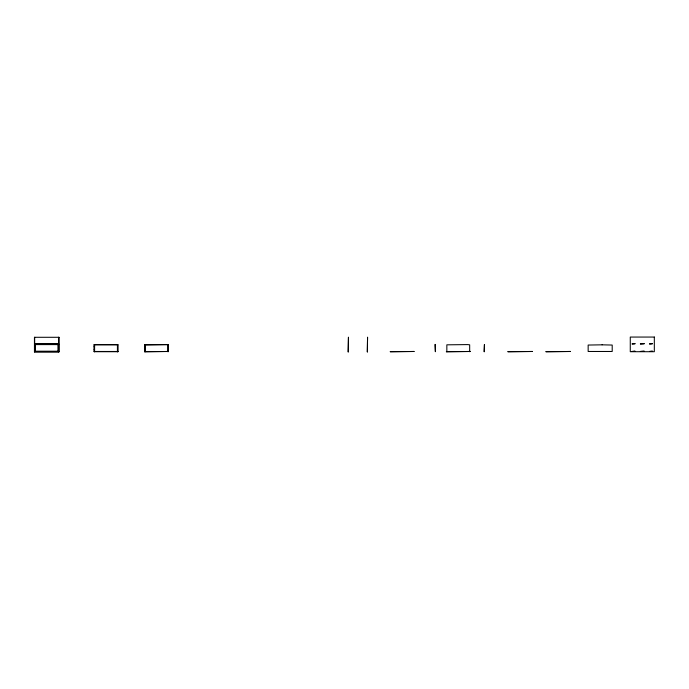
<?xml version="1.0" encoding="UTF-8"?>
<svg xmlns="http://www.w3.org/2000/svg" width="689" height="689" viewBox="0 0 689 689"><rect width="100%" height="100%" fill="white"/><g stroke="black" fill="none" stroke-linecap="round" stroke-linejoin="round"><path stroke-width="1.03" d="M34.45 343.949L58.729 343.949M34.45 344.173L58.729 344.173M34.82 344.595L58.591 344.595M435.155 344.595L435.379 351.709L435.155 344.379M94.126 344.827L117.897 344.827M34.82 346.498L35.285 346.498M94.126 346.722L94.591 346.722M34.82 349.349L35.285 349.349M94.126 349.573L94.591 349.573M34.82 351.252L58.591 351.252M34.45 351.476L58.961 351.476M94.126 351.476L117.897 351.476M34.45 351.709L58.961 351.709M118.034 351.709L94.126 351.709L94.126 344.595L117.897 344.595L117.897 351.709M469.674 351.709L469.674 344.827L467.771 344.595L446.842 344.827L446.842 351.709M168.159 344.595L168.159 351.709M167.927 344.595L167.927 351.709M145.095 344.595L145.095 351.709M144.862 344.595L144.862 351.709M117.655 344.595L117.655 351.709M117.431 344.595L117.431 351.709M94.591 344.595L94.591 351.709M94.367 344.595L94.367 351.709M58.729 337.291L58.729 351.941M58.591 351.476L58.591 344.371L34.82 344.371L34.82 351.476M58.35 344.595L58.35 351.476M58.126 344.595L58.126 351.476M35.285 344.371L35.285 351.476M35.061 344.371L35.061 351.476M34.674 337.291L34.674 351.941M654.326 337.059L630.271 337.059L630.271 351.709L654.326 351.709L654.326 337.059M58.961 337.291L34.45 337.291L34.45 351.941L58.961 351.941L58.961 337.291M348.445 337.291L348.212 351.941L348.445 337.291M367.556 337.291L367.332 351.941L367.556 337.291M635.025 343.708L632.166 343.94L635.025 343.708M644.198 343.708L640.391 343.94L644.198 343.708M652.423 343.708L649.572 343.94L652.423 343.708M168.392 344.595L144.63 344.827L168.392 344.595M484.427 344.595L484.203 351.709L484.427 344.595M602.083 344.827L588.156 345.051L588.156 351.476L612.202 351.476L612.202 345.051L602.083 344.827M635.025 351.244L632.166 351.468L635.025 351.244M644.198 351.244L640.391 351.468L644.198 351.244M652.423 351.244L649.572 351.468L652.423 351.244M168.392 351.476L144.63 351.709L168.392 351.476M414.037 351.476L390.275 351.709L414.037 351.476M470.139 351.476L446.377 351.709L470.139 351.476M532.451 351.476L507.939 351.709L532.451 351.476M570.475 351.476L545.972 351.709L570.475 351.476"/></g></svg>
